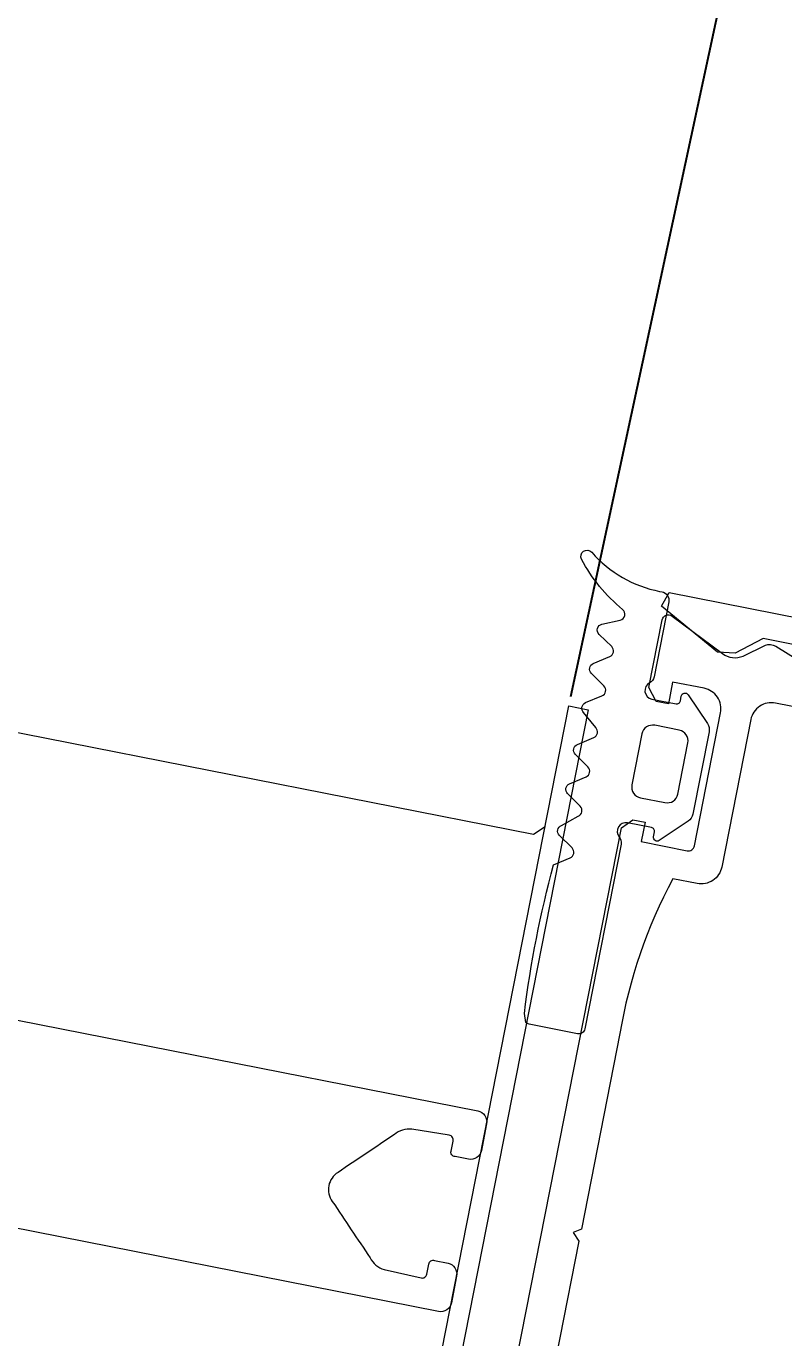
# Model space of a CAD drawing. Header units: millimetres. Extents: x -360149 to 682031, y -35655 to 209517.
# Drawn here: x 81858.9 to 81896.4, y 112720.9 to 112785.8 of the extents above; entities that cross this region are included whole.
import ezdxf
from ezdxf import colors
from ezdxf.entities.mleader import LeaderData, LeaderLine
from ezdxf.math import Vec2, Vec3

# ---------------------------------------------------------------- set-up
doc = ezdxf.new("R2010")
doc.units = ezdxf.units.MM
doc.header["$MEASUREMENT"] = 0
doc.linetypes.add('HIDDEN', pattern=[6, 4, -2])
doc.layers.get('0').update_dxf_attribs({"color": 250, "lineweight": 9})
for name, color, linetype, lineweight in [('АР_Окна', 4, 'Continuous', 0), ('АР_Отметки', 250, 'Continuous', 15), ('АР_Перегородки витражные', 152, 'Continuous', 13), ('АР_Сущ Несущая стена', 216, 'Continuous', 30), ('перекр 0.3', 181, 'Continuous', 30)]:
    doc.layers.add(name, color=color, linetype=linetype, lineweight=lineweight)
doc.layers.add('Тонкая', color=7, linetype='Continuous')
doc.styles.add('ISOCPEUR', font='isocpeur.ttf', dxfattribs={"width": 0.7})

# ---------------------------------------------------------------- blocks, each defined once
blk = doc.blocks.new('_DotSmall')
at = {"color": 0, "linetype": 'ByBlock', "const_width": 0.5}
blk.add_lwpolyline([(-0.0625, 0, 1), (0.0625, 0, 1)], format="xyb", close=True, dxfattribs=at)
blk = doc.blocks.new('стойка витр.')
at = {"lineweight": 0, "ltscale": 100, "transparency": 33554687}
for points in [[(-69.8438361948356, -5.633594956780144), (-69.21493715024553, -5.916666730459838), (-30.90838462579995, 8.609511357899464), (-30.62531285212026, 9.238410402496811), (-31.1873041553481, 10.72042096611403)], [(-87.1591497787449, -0.2033993985096458), (-82.02911098225741, 1.741955958394101), (-80.54324021661887, 1.262233232868311), (-79.70200834979187, 1.450846736610401), (-77.34320693471818, 4.170836259007046), (-77.83057009245385, 4.768357554989052), (-90.48468705118285, -0.0301937209587777)]]:
    blk.add_lwpolyline(points, dxfattribs=at)
at = {"color": 7, "lineweight": 0, "ltscale": 100, "transparency": 33554687}
blk.add_lwpolyline([(-74.06369480097783, 3.308391450875206, 0.5779496213016146), (-74.28822709678207, 3.786457927264564), (-75.21591578132939, 3.825837128097191, -0.615333828900983), (-75.41972296024323, 4.330405631961185, 0.1014034095220688), (-73.83454927545972, 7.11715754520992, 0.8870851218243345), (-74.38353605600423, 7.372048574252403, -0.1649969122064492), (-77.37516639285604, 4.905523520799761), (-77.48916274512885, 4.862295111939602, 0.4143043114941015), (-77.73690205768798, 4.311953389369592), (-76.39677740688785, 0.7779505007420084, 0.2286961432583318), (-76.12757003956358, 0.5227576163306367, -0.3190489133936659), (-75.8308042481076, 0.1276532846095506, -0.3190018552396916), (-76.10608007785049, -0.2827473570214352), (-77.2460725926212, -0.7150424396677408, -0.4143996870833266), (-77.48192731157178, -0.6088826129343943), (-77.5683841292921, -0.380889908366953, 0.6683385997492722), (-77.90615079682902, -0.370689789611788), (-78.61388821495348, -1.942959389103635, 0.1988829373258806), (-78.62659800215624, -2.362689632165711), (-77.15678812476108, -6.238681577618991, 0.1988829373551211), (-76.86896414318471, -6.544446800158767), (-75.29665854779887, -7.25210424636316, 0.6683385997492723), (-75.05058378231479, -7.020506375207333), (-75.13704060006421, -6.792513670639892, -0.4143996870833266), (-75.03088077326538, -6.556658951718418), (-73.89088825849467, -6.124363869072113, -0.7102015621310012), (-73.37286607688293, -6.741579856578028, 0.2286961432583318), (-73.40517316877958, -7.111109647914418), (-70.10181337440736, -15.82230158713355, 0.414362099440266), (-69.70872084749863, -15.99923473002855), (-67.42870682594366, -15.13463357074215, 0.1511707915363169), (-67.28675684856717, -15.02397433044825), (-67.28408048482379, -14.56993261339812, 0.03540799054371244), (-69.94453478069045, -7.554127657436766), (-70.80145552181057, -7.357523695485725, -0.527867958552825), (-70.9799117797229, -6.88692200143123), (-70.46881830951315, -6.171555145097955, 0.5278679585528249), (-70.64727456742548, -5.700953451043461), (-71.54744570542243, -5.39029515288712, -0.527867958552825), (-71.72590196330566, -4.91969345882535), (-71.21480849309592, -4.20432660249935, 0.5278679585528249), (-71.39326475097914, -3.733724908495788), (-72.25018549209926, -3.537120946544746, -0.527867958552825), (-72.4286417500116, -3.066519252482976), (-71.91757026780397, -2.351094412268139, 0.5278679585717272), (-72.0960265256872, -1.880492718206369), (-72.95294726680731, -1.683888756255328, -0.5278679585717273), (-73.13140352474875, -1.213287062200834), (-72.66353846338461, -0.3839238536165794, 0.5278679585528249), (-72.84199472126784, 0.08667784044519067), (-73.69893745039008, 0.2833397862850688, -0.5278679585717273), (-73.8773937083024, 0.753941480339563), (-73.36630023809266, 1.469308336665563, 0.5278679585717272), (-73.5447564960632, 1.939910030763713), (-74.40167723721243, 2.136513992714754, -0.5278679585528251), (-74.58013349509565, 2.607115686776524)], format="xyb", close=True, dxfattribs=at)
at = {"lineweight": 0, "ltscale": 100, "transparency": 33554687}
for points in [[(-85.63532520958688, -2.84412238272489), (-82.10129332900397, -1.503986737930973, -0.4143260923197836), (-80.76472567670862, -2.105611734441482), (-78.12768279598095, -9.059679143334506, 0.4143260923033303), (-76.7911151413573, -9.661304145942267), (-75.65109363460215, -9.228998069294903, -0.08279896819570452), (-71.78454054114991, -16.33338165576424), (-68.2828855071275, -25.56749207813118), (-67.85441064060433, -25.66578856210981), (-68.06674346281216, -26.13747383952432), (-64.60831683766446, -35.257587909633, -0.08279896819570452)], [(-59.28629948117305, -43.93455252060812), (-73.55412178576807, -6.30930235532287), (-74.18304982228437, -6.026241575636959), (-74.75303158370662, -6.242383619959583), (-74.40718232482322, -7.154412422125461), (-76.57319999407628, -7.975785172551696, -0.414362099391309), (-76.9662925209559, -7.798852029714908), (-79.34394296052051, -1.52882071842032, -0.4143260923197838), (-78.74236241533072, -0.1922330582674476), (-77.26035185172805, 0.3697582449676702), (-76.87127418394084, -0.6562669095073943), (-76.3012924225186, -0.4401248651847709), (-76.06142006575828, 0.3027815256646136), (-77.27188147796551, 3.494853341355338, 0.5512236456822476), (-77.7769173583074, 3.597680757055059), (-79.92338595120236, 1.349376512123854, -0.2673491356416615), (-80.91622193696094, 1.059369939495809), (-82.0875922003761, 1.397509788286698, 0.2496293600316565), (-82.58705019962508, 1.269536347390385), (-86.19986947378493, -1.925987660470128, 0.8270430078467679)], [(-33.2204523376422, -7.186144611914642), (-64.21182667926769, -18.93829823563283, 0.4143255057077639), (-64.53033920991584, -19.64587643784762), (-64.05480472955969, -20.89989428329136, 0.410627156480438), (-63.35370618529851, -21.2207818566676), (-62.72021259606117, -20.98055557451153, 0.4925517741577297), (-62.57218080674647, -20.68314875576471), (-62.75156135272118, -20.21010964907327, -0.4411110715409258), (-62.61002546586678, -19.89566012677096), (-60.83807044223067, -19.28752400128724, -0.2080566110632873), (-59.94503853938659, -19.40384657128016, -1.575399656426527e-05), (-56.87977393603069, -20.78551547546522, -0.4398191101055806), (-56.36006749374792, -22.15601788895583, -1.575399656426528e-05), (-57.73845635901671, -25.2227588602982, -0.2080566110632873), (-58.32981322327396, -25.9019745689875), (-60.05946139091975, -26.62167684709857, -0.4411110715409258), (-60.37391091321479, -26.48014096025872), (-60.5532914591895, -26.00710185356729, 0.4925517741577297), (-60.86130306290579, -25.88263065828505), (-61.49479665214312, -26.12285694043385, 0.410627156480438), (-61.80683951149695, -26.82793655114801), (-61.3313050311408, -28.08195439658448, 0.4143255057077639), (-60.62370682114852, -28.40042247599195), (-29.6323624739598, -16.64818975485105, 0.5239329190821609)]]:
    blk.add_lwpolyline(points, format="xyb", dxfattribs=at)
at = {"color": 7, "lineweight": 0, "ltscale": 100, "transparency": 33554687}
blk.add_lwpolyline([(-72.00534459005576, 0.06645459306309931), (-72.91737339223619, -0.2793946658493951)], dxfattribs=at)
blk.add_lwpolyline([(-72.91737339223619, -0.2793946658493951), (-54.81141330953687, -48.02608389785019), (-53.89938450735644, -47.68023463893769), (-72.00534459005576, 0.06645459306309931)], close=True)
at = {"color": 7}
blk.add_lwpolyline([(-75.33468511578394, -1.905527627641277), (-74.42175758568919, -4.312981685368868, -0.414213562373095), (-74.73607402053312, -5.011296826465696), (-75.88953189010499, -5.44869808882504, -0.414213562373095), (-76.58784703121637, -5.134381653973833), (-77.50077456128201, -2.726927596246242, -0.414213562373095), (-77.18645812643808, -2.028612455142138), (-76.03300025686622, -1.591211192782794, -0.414213562373095)], format="xyb", close=True, dxfattribs=at)
blk = doc.blocks.new('A$Cae753e6d')
at = {"color": 5, "lineweight": 0, "ltscale": 100, "transparency": 33554687}
for points in [[(-20.78989628434647, -114.6091493342537), (-20.40474292496219, -114.0370474840165), (-28.25735403737053, -73.8283629136422), (-28.82945588754956, -73.44320955418516), (-30.38505646644626, -73.74701273805113)], [(-29.06458350270987, -130.7595877106069), (-30.11621036566794, -125.3748141351098), (-29.39259179262444, -123.9912238827528), (-29.43652076402213, -123.1302265813429), (-31.71938461193349, -120.3461971688375), (-32.3905888965819, -120.725722339339), (-29.79657160968054, -134.0081861419894)], [(-26.77298479748424, -115.7776249470771), (-26.58602442033589, -116.7349410198949)]]:
    blk.add_lwpolyline(points, dxfattribs=at)
for points in [[(-13.07851158862468, -78.77317297449918), (-6.725512257195078, -111.3034327009955, 0.4143255057077639), (-6.081841440522112, -111.7367974713125), (-4.765554678393528, -111.4797314129246, 0.410627156480438), (-4.330942539614625, -110.8428481485898), (-4.460804886184633, -110.1778981014504, 0.4925517741577297), (-4.728961246553808, -109.9817950855213), (-5.225489359349012, -110.0787652355502, -0.4411110715409258), (-5.511540284380317, -109.8861885557999), (-5.811890986515209, -108.037014792033, -0.2080566110632873), (-5.546515761641786, -107.1764260924829, -1.575399656426527e-05), (-3.667327771196142, -104.3883248486236, -0.4398191101055806), (-2.228772338363342, -104.1073801597377, -1.575399656426528e-05), (0.5613376825349405, -105.9835843384499, -0.2080566110632873), (1.1310036086943, -106.6810925122263), (1.548460339545272, -108.5073958908761, -0.4411110715409258), (1.355883659794927, -108.7934468159947), (0.8593555469997227, -108.8904169660236, 0.4925517741577297), (0.6846853183815256, -109.1730024180579), (0.8145476649515331, -109.8379524651973, 0.410627156480438), (1.456847651279531, -110.2645186746231), (2.773134413408116, -110.0074526162207, 0.4143255057077639), (3.206458747037686, -109.3637545765087), (-3.14662360935472, -76.83351106449845, 0.5239329190821609)], [(-26.20455937902443, -129.7033106596209), (-26.92901449662168, -125.993794564245, -0.4143260923197836), (-26.11044100031722, -124.7779396565311), (-18.81106571073178, -123.3523979825113, 0.4143260923033303), (-17.99249220790807, -122.1365430735459), (-18.22618970775511, -120.9399131982937, -0.08279896819570452), (-10.57114415278193, -118.3278686887352), (-0.8785091127501801, -116.4349320150359), (-0.7093069375259802, -116.0291937571455), (-0.2802246067440137, -116.3180892082892), (9.292753532063216, -114.4485210959683, -0.08279896819570452)], [(18.7434666446643, -110.6673036642023), (-20.75008513894863, -118.3802519220189), (-21.13523255521432, -118.9523842037888), (-21.01838974852581, -119.5506687098386), (-20.06107367575169, -119.3637083327339), (-19.61705318058375, -121.6372807504376, -0.414362099391309), (-19.85779229248874, -121.994872349489), (-26.43916531163268, -123.2801907690737, -0.4143260923197838), (-27.65504744253121, -122.4616577095148), (-27.95885062636808, -120.9060571306327), (-26.88187765236944, -120.6957281921495), (-26.99872045905795, -120.0974436860852), (-27.6904851536965, -119.7356284564303), (-31.04106097703334, -120.3899838332436, 0.5512236456822476), (-31.22765066137072, -120.8704201011715), (-29.37386914435774, -123.3655540625477, -0.2673491356416615), (-29.25558859144803, -124.3930932674411), (-29.78657556464896, -125.4905902767932, 0.2496293600316565), (-29.74473391089123, -126.0044820655894), (-27.20480400184169, -130.1047982545861, 0.8270430078467679)]]:
    blk.add_lwpolyline(points, format="xyb", dxfattribs=at)
at = {"color": 5}
blk.add_lwpolyline([(-26.58602442033589, -116.7349410198949), (23.53155181894545, -106.9471590939502), (23.34459144191351, -105.9898430211324), (-26.77298479748424, -115.7776249470771)], close=True, dxfattribs=at)
at = {"color": 5, "lineweight": 0, "ltscale": 100, "transparency": 33554687}
blk.add_lwpolyline([(-30.31581265421119, -117.2592898748117, 0.5779496213016146), (-30.82491649803706, -117.3999155622732), (-31.0203013290884, -118.3076499863673, -0.615333828900983), (-31.55202913982794, -118.4233749901759, 0.1014034095220688), (-34.03126656881068, -116.3906075150589, 0.8870851218243345), (-34.37515626475215, -116.8886996741348, -0.1649969122064492), (-32.44892646395601, -120.2537014075788), (-32.42555790254846, -120.3733583087887, 0.4143043114941015), (-31.92492320854217, -120.7104275624588), (-28.2154375447426, -119.9859783879365, 0.2286961432583318), (-27.91847005847376, -119.763703047458, -0.3190489133936659), (-27.47894703736529, -119.5378781554464, -0.3190018552396916), (-27.12089338945225, -119.8784703665588), (-26.88720183284022, -121.0750698102056, -0.4143996870833266), (-27.03164510731585, -121.2896239938418), (-27.27095890964847, -121.3363611165405, 0.6683385997492722), (-27.33801923028659, -121.6675608712685), (-25.9077527183108, -122.6305051330419, 0.1988829373258806), (-25.49618875514716, -122.7138725119003), (-21.42773238767404, -121.9193176533445, 0.1988829373551211), (-21.07777602574788, -121.6872281008255), (-20.11490451346617, -120.2569126120943, 0.6683385997492723), (-20.30164878931828, -119.9752799798734), (-20.54096259176731, -120.0220171026012, -0.4143996870833266), (-20.75551677541807, -119.8775738280383), (-20.9892083320301, -118.6809743843769, -0.7102015621310012), (-20.29341741080862, -118.2745539742173, 0.2286961432583318), (-19.9346412877785, -118.3687649522763), (-10.79089052358177, -116.5830233985325, 0.414362099440266), (-10.55015141167678, -116.2254317994666), (-11.01754046813585, -113.8322024805384, 0.1511707915363169), (-11.10265467094723, -113.6736123294395), (-11.5497312869411, -113.5943435261725, 0.03540799054371244), (-18.91390973399393, -115.032541023189), (-19.25232002756093, -115.8439871074224, -0.527867958552825), (-19.74628969666082, -115.9404576026573), (-20.36513461277355, -115.315960009204, 0.5278679585528249), (-20.85910428187344, -115.4124305044388), (-21.31723233975936, -116.2472570363752, -0.527867958552825), (-21.81120200885925, -116.343727531581), (-22.43004692497198, -115.7192299381422, 0.5278679585528249), (-22.92401659407187, -115.815700433348), (-23.26242688763887, -116.6271465175814, -0.527867958552825), (-23.75639655673876, -116.7236170128162), (-24.37530233594589, -116.0991313057166, 0.5278679585717272), (-24.86927200504579, -116.1956018009223), (-25.20768229861278, -117.0070478851558, -0.5278679585717273), (-25.70165196771268, -117.1035183804197), (-26.44015378504992, -116.5023893483158, 0.5278679585528249), (-26.93412345414981, -116.5988598435215), (-27.27259461081121, -117.410317814094, -0.5278679585717273), (-27.76656427991111, -117.5067883093288), (-28.38540919602383, -116.8822907158901, 0.5278679585717272), (-28.87937886512373, -116.9787612111686), (-29.21778915880714, -117.7902072954312, -0.5278679585528251), (-29.71175882779062, -117.8866777906369)], format="xyb", close=True, dxfattribs=at)
at = {"color": 5}
blk.add_lwpolyline([(-25.39120042172726, -119.3920258869475), (-22.86420296446886, -118.8985123953753, -0.414213562373095), (-22.22895413136575, -119.3261778924934), (-21.99250225850847, -120.5369113202323, -0.414213562373095), (-22.42016775568482, -121.1721601534373), (-24.94716521294322, -121.665673644995, -0.414213562373095), (-25.58241404616274, -121.2380081478623), (-25.81886591890361, -120.0272747201234, -0.414213562373095)], format="xyb", close=True, dxfattribs=at)
at = {"layer": 'АР_Перегородки витражные', "rotation": 80.28340479355269}
blk.add_blockref('стойка витр.', (-14.5547906588763, -44.81643979817454), dxfattribs=at)
blk = doc.blocks.new('A$Cec9b444d')
at = {"layer": 'Тонкая', "color": 5, "ltscale": 100}
blk.add_line((6249.996248184336, 163.0875425020206), (6686.304259584493, 2190.900488320234), dxfattribs=at)
at = {"color": 241, "ltscale": 100, "true_color": 0xf7abae, "xscale": -1, "rotation": 89.90413134762046}
blk.add_blockref('A$Cae753e6d', (6134.083444841612, 136.0487856346961), dxfattribs=at)

msp = doc.modelspace()

# ---------------------------------------------------------------- linework, layer by layer
at = {"layer": 'АР_Сущ Несущая стена', "lineweight": 18, "ltscale": 100}
msp.add_arc((72770.17612167158, 115484.9159482658), 9778.654617052323, 272.5925479651556, 356.6353913737287, dxfattribs=at)
at = {"layer": 'перекр 0.3', "color": 7, "linetype": 'HIDDEN', "lineweight": 5, "ltscale": 50}
for centre, end in [((72762.50869917653, 115502.9055754673), 356.2887310665424), ((72762.50869917654, 115502.9055754673), 356.2887310664614)]:
    msp.add_arc(centre, 9144.28346907419, 272.8206375183279, end, dxfattribs=at)

# ---------------------------------------------------------------- block references
at = {"layer": 'АР_Окна', "ltscale": 100}
msp.add_blockref('A$Cec9b444d', (75635.8984255197, 112589.4983117845), dxfattribs=at)

# ---------------------------------------------------------------- leaders
at = {"layer": 'АР_Отметки'}
ml = msp.add_multileader_mtext('Standard', dxfattribs=at)
ml.set_content('Л.4', color=256, style='ISOCPEUR')
ml.set_leader_properties(color=256, linetype='Continuous', lineweight=-1)
ml.set_arrow_properties(name='DOTSMALL')
ml.build(insert=Vec2(0, 0))
ml.multileader.update_dxf_attribs({"has_text_frame": 1, "text_left_attachment_type": 4, "text_right_attachment_type": 4, "dogleg_length": 100, "arrow_head_size": 180})
ctx = ml.context
ctx.base_point, ctx.char_height, ctx.arrow_head_size, ctx.landing_gap_size, ctx.plane_origin = Vec3(82551.88361877995, 129862.5586691831), 250, 180, 50, Vec3(110672.3311237746, 117704.8992180973)
ctx.left_attachment, ctx.right_attachment = 4, 4
notes = []
notes.append((ctx, [(0, (0, 0, 0), (0, 0), (1, 0), 1, [])]))
ctx.mtext.insert, ctx.mtext.width, ctx.mtext.line_spacing_style, ctx.mtext.flow_direction = Vec3(82601.88361877995, 130195.8920025164), 852.6970314602484, 2, 5
ml = msp.add_multileader_mtext('Standard', dxfattribs=at)
ml.set_content('Л.4', color=256, style='ISOCPEUR')
ml.set_leader_properties(color=256, linetype='Continuous', lineweight=-1)
ml.set_arrow_properties(name='DOTSMALL')
ml.build(insert=Vec2(0, 0))
ml.multileader.update_dxf_attribs({"has_text_frame": 1, "text_left_attachment_type": 4, "text_right_attachment_type": 4, "dogleg_length": 100, "arrow_head_size": 180})
ctx = ml.context
ctx.base_point, ctx.char_height, ctx.arrow_head_size, ctx.landing_gap_size, ctx.plane_origin = Vec3(492034.935902789, 129862.5586691835), 250, 180, 50, Vec3(520155.3834077836, 117704.8992180977)
ctx.left_attachment, ctx.right_attachment = 4, 4
notes.append((ctx, [(0, (0, 0, 0), (0, 0), (1, 0), 1, [])]))
ctx.mtext.insert, ctx.mtext.width, ctx.mtext.line_spacing_style, ctx.mtext.flow_direction = Vec3(492084.935902789, 130195.8920025169), 852.6970314602484, 2, 5
ml = msp.add_multileader_mtext('Standard', dxfattribs=at)
ml.set_content('Л.4', color=256, style='ISOCPEUR')
ml.set_leader_properties(color=256, linetype='Continuous', lineweight=-1)
ml.set_arrow_properties(name='DOTSMALL')
ml.build(insert=Vec2(0, 0))
ml.multileader.update_dxf_attribs({"has_text_frame": 1, "text_left_attachment_type": 4, "text_right_attachment_type": 4, "dogleg_length": 100, "arrow_head_size": 180})
ctx = ml.context
ctx.base_point, ctx.char_height, ctx.arrow_head_size, ctx.landing_gap_size, ctx.plane_origin = Vec3(219490.0396342473, 129862.5586691831), 250, 180, 50, Vec3(247610.4871392419, 117704.8992180973)
ctx.left_attachment, ctx.right_attachment = 4, 4
notes.append((ctx, [(0, (0, 0, 0), (0, 0), (1, 0), 1, [])]))
ctx.mtext.insert, ctx.mtext.width, ctx.mtext.line_spacing_style, ctx.mtext.flow_direction = Vec3(219540.0396342473, 130195.8920025164), 852.6970314602484, 2, 5
ml = msp.add_multileader_mtext('Standard', dxfattribs=at)
ml.set_content('+13,200', color=256, style='ISOCPEUR')
ml.set_leader_properties(color=256, linetype='Continuous', lineweight=-1)
ml.set_arrow_properties(name='DOTSMALL')
ml.build(insert=Vec2(0, 0))
ml.multileader.update_dxf_attribs({"has_text_frame": 1, "text_left_attachment_type": 4, "text_right_attachment_type": 4, "dogleg_length": 100, "arrow_head_size": 180})
ctx = ml.context
ctx.base_point, ctx.char_height, ctx.arrow_head_size, ctx.landing_gap_size, ctx.plane_origin = Vec3(224688.9523004238, 129360.2024237192), 250, 180, 50, Vec3(225232.2334993228, 130163.1591693202)
ctx.left_attachment, ctx.right_attachment = 4, 4
notes.append((ctx, [(0, (0, 0, 0), (0, 0), (1, 0), 1, [])]))
ctx.mtext.insert, ctx.mtext.width, ctx.mtext.line_spacing_style, ctx.mtext.flow_direction = Vec3(224738.9523004238, 129693.5357570526), 852.6970314602484, 2, 5
ml = msp.add_multileader_mtext('Standard', dxfattribs=at)
ml.set_content('+8,400', color=256, style='ISOCPEUR')
ml.set_leader_properties(color=256, linetype='Continuous', lineweight=-1)
ml.set_arrow_properties(name='DOTSMALL')
ml.build(insert=Vec2(0, 0))
ml.multileader.update_dxf_attribs({"has_text_frame": 1, "text_left_attachment_type": 4, "text_right_attachment_type": 4, "dogleg_length": 100, "arrow_head_size": 180})
ctx = ml.context
ctx.base_point, ctx.char_height, ctx.arrow_head_size, ctx.landing_gap_size, ctx.plane_origin = Vec3(82370.95230042376, 129105.2024237192), 250, 180, 50, Vec3(82914.23349932279, 129908.1591693202)
ctx.left_attachment, ctx.right_attachment = 4, 4
notes.append((ctx, [(0, (0, 0, 0), (0, 0), (1, 0), 1, [])]))
ctx.mtext.insert, ctx.mtext.width, ctx.mtext.line_spacing_style, ctx.mtext.flow_direction = Vec3(82420.95230042376, 129438.5357570526), 852.6970314602484, 2, 5
ml = msp.add_multileader_mtext('Standard', dxfattribs=at)
ml.set_content('+7,050', color=256, style='ISOCPEUR')
ml.set_leader_properties(color=256, linetype='Continuous', lineweight=-1)
ml.set_arrow_properties(name='DOTSMALL')
ml.build(insert=Vec2(0, 0))
ml.multileader.update_dxf_attribs({"has_text_frame": 1, "text_left_attachment_type": 4, "text_right_attachment_type": 4, "dogleg_length": 100, "arrow_head_size": 180})
ctx = ml.context
ctx.base_point, ctx.char_height, ctx.arrow_head_size, ctx.landing_gap_size, ctx.plane_origin = Vec3(87665.16278836317, 129033.3647259978), 250, 180, 50, Vec3(87583.76933851396, 127765.8005338676)
ctx.left_attachment, ctx.right_attachment = 4, 4
notes.append((ctx, [(0, (0, 0, 0), (0, 0), (1, 0), 1, [])]))
ctx.mtext.insert, ctx.mtext.width, ctx.mtext.line_spacing_style, ctx.mtext.flow_direction = Vec3(87715.16278836317, 129366.6980593312), 852.6970314602484, 2, 5
ml = msp.add_multileader_mtext('Standard', dxfattribs=at)
ml.set_content('+6,300', color=256, style='ISOCPEUR')
ml.set_leader_properties(color=256, linetype='Continuous', lineweight=-1)
ml.set_arrow_properties(name='DOTSMALL')
ml.build(insert=Vec2(0, 0))
ml.multileader.update_dxf_attribs({"has_text_frame": 1, "text_left_attachment_type": 4, "text_right_attachment_type": 4, "dogleg_length": 100, "arrow_head_size": 180})
ctx = ml.context
ctx.base_point, ctx.char_height, ctx.arrow_head_size, ctx.landing_gap_size, ctx.plane_origin = Vec3(113829.7447478375, 126453.1384298479), 250, 180, 50, Vec3(122173.5671173736, 124212.2258155168)
ctx.left_attachment, ctx.right_attachment = 4, 4
notes.append((ctx, [(0, (0, 0, 0), (0, 0), (1, 0), 1, [])]))
ctx.mtext.insert, ctx.mtext.width, ctx.mtext.line_spacing_style, ctx.mtext.flow_direction = Vec3(113879.7447478375, 126786.4717631813), 852.6970314602484, 2, 5
ml = msp.add_multileader_mtext('Standard', dxfattribs=at)
ml.set_content('Л.5', color=256, style='ISOCPEUR')
ml.set_leader_properties(color=256, linetype='Continuous', lineweight=-1)
ml.set_arrow_properties(name='DOTSMALL')
ml.build(insert=Vec2(0, 0))
ml.multileader.update_dxf_attribs({"has_text_frame": 1, "text_left_attachment_type": 4, "text_right_attachment_type": 4, "dogleg_length": 100, "arrow_head_size": 180})
ctx = ml.context
ctx.base_point, ctx.char_height, ctx.arrow_head_size, ctx.landing_gap_size, ctx.plane_origin = Vec3(112375.7815591844, 126435.237933181), 250, 180, 50, Vec3(138158.6476285871, 112714.6362037459)
ctx.left_attachment, ctx.right_attachment = 4, 4
notes.append((ctx, [(0, (0, 0, 0), (0, 0), (1, 0), 1, [])]))
ctx.mtext.insert, ctx.mtext.width, ctx.mtext.line_spacing_style, ctx.mtext.flow_direction = Vec3(112425.7815591844, 126768.5712665144), 852.6970314602484, 2, 5
ml = msp.add_multileader_mtext('Standard', dxfattribs=at)
ml.set_content('+8,400', color=256, style='ISOCPEUR')
ml.set_leader_properties(color=256, linetype='Continuous', lineweight=-1)
ml.set_arrow_properties(name='DOTSMALL')
ml.build(insert=Vec2(0, 0))
ml.multileader.update_dxf_attribs({"has_text_frame": 1, "text_left_attachment_type": 4, "text_right_attachment_type": 4, "dogleg_length": 100, "arrow_head_size": 180})
ctx = ml.context
ctx.base_point, ctx.char_height, ctx.arrow_head_size, ctx.landing_gap_size, ctx.plane_origin = Vec3(113171.9531570631, 119660.7644372326), 250, 180, 50, Vec3(117140.1386928709, 126539.5102048671)
ctx.left_attachment, ctx.right_attachment = 4, 4
notes.append((ctx, [(0, (0, 0, 0), (0, 0), (1, 0), 1, [])]))
ctx.mtext.insert, ctx.mtext.width, ctx.mtext.line_spacing_style, ctx.mtext.flow_direction = Vec3(113221.9531570631, 119994.0977705659), 852.6970314602484, 2, 5
ml = msp.add_multileader_mtext('Standard', dxfattribs=at)
ml.set_content('+8,400', color=256, style='ISOCPEUR')
ml.set_leader_properties(color=256, linetype='Continuous', lineweight=-1)
ml.set_arrow_properties(name='DOTSMALL')
ml.build(insert=Vec2(0, 0))
ml.multileader.update_dxf_attribs({"has_text_frame": 1, "text_left_attachment_type": 4, "text_right_attachment_type": 4, "dogleg_length": 100, "arrow_head_size": 180})
ctx = ml.context
ctx.base_point, ctx.char_height, ctx.arrow_head_size, ctx.landing_gap_size, ctx.plane_origin = Vec3(85630.60409362851, 118954.6131159311), 250, 180, 50, Vec3(85857.8806298783, 118747.4473238165)
ctx.left_attachment, ctx.right_attachment = 4, 4
notes.append((ctx, [(0, (0, 0, 0), (0, 0), (1, 0), 1, [])]))
ctx.mtext.insert, ctx.mtext.width, ctx.mtext.line_spacing_style, ctx.mtext.flow_direction = Vec3(85680.60409362851, 119287.9464492645), 852.6970314602484, 2, 5
for ctx, leaders in notes:
    for number, flags, end, landing, length, lines in leaders:
        leader = LeaderData()
        leader.index, (leader.has_last_leader_line, leader.has_dogleg_vector, leader.attachment_direction) = number, flags
        leader.last_leader_point, leader.dogleg_vector, leader.dogleg_length = Vec3(end), Vec3(landing), length
        for number, points, colour, breaks in lines:
            line = LeaderLine()
            line.index, line.vertices, line.color, line.breaks = number, Vec3.list(points), colors.encode_raw_color(colour), breaks
            leader.lines.append(line)
        ctx.leaders.append(leader)

doc.saveas('drawing.dxf')
